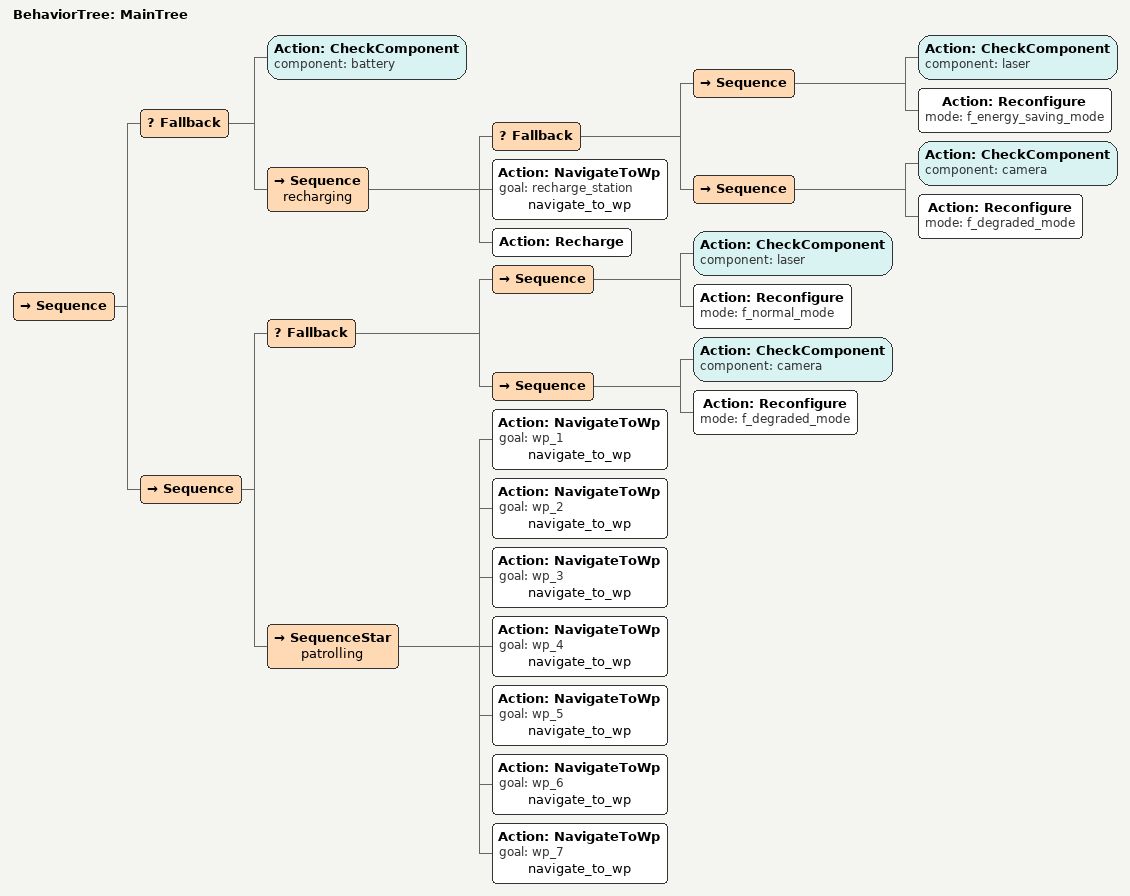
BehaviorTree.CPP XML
<?xml version="1.0"?>
<root main_tree_to_execute="MainTree">
    <BehaviorTree ID="MainTree">
        <Sequence>
            <Fallback>
                <Action ID="CheckComponent" component="battery"/>
                <Sequence name="recharging">
                    <Fallback>
                        <Sequence>
                            <Action ID="CheckComponent" component="laser"/>
                            <Action ID="Reconfigure" mode="f_energy_saving_mode"/>
                        </Sequence>
                        <Sequence>
                            <Action ID="CheckComponent" component="camera"/>
                            <Action ID="Reconfigure" mode="f_degraded_mode"/>
                        </Sequence>
                    </Fallback>
                    <Action ID="NavigateToWp" goal="recharge_station" name="navigate_to_wp"/>
                    <Action ID="Recharge"/>
                </Sequence>
            </Fallback>
            <Sequence>
                <Fallback>
                    <Sequence>
                        <Action ID="CheckComponent" component="laser"/>
                        <Action ID="Reconfigure" mode="f_normal_mode"/>
                    </Sequence>
                    <Sequence>
                        <Action ID="CheckComponent" component="camera"/>
                        <Action ID="Reconfigure" mode="f_degraded_mode"/>
                    </Sequence>
                </Fallback>
                <SequenceStar name="patrolling">
                    <Action ID="NavigateToWp" goal="wp_1" name="navigate_to_wp"/>
                    <Action ID="NavigateToWp" goal="wp_2" name="navigate_to_wp"/>
                    <Action ID="NavigateToWp" goal="wp_3" name="navigate_to_wp"/>
                    <Action ID="NavigateToWp" goal="wp_4" name="navigate_to_wp"/>
                    <Action ID="NavigateToWp" goal="wp_5" name="navigate_to_wp"/>
                    <Action ID="NavigateToWp" goal="wp_6" name="navigate_to_wp"/>
                    <Action ID="NavigateToWp" goal="wp_7" name="navigate_to_wp"/>
                </SequenceStar>
            </Sequence>
        </Sequence>
    </BehaviorTree>
</root>
